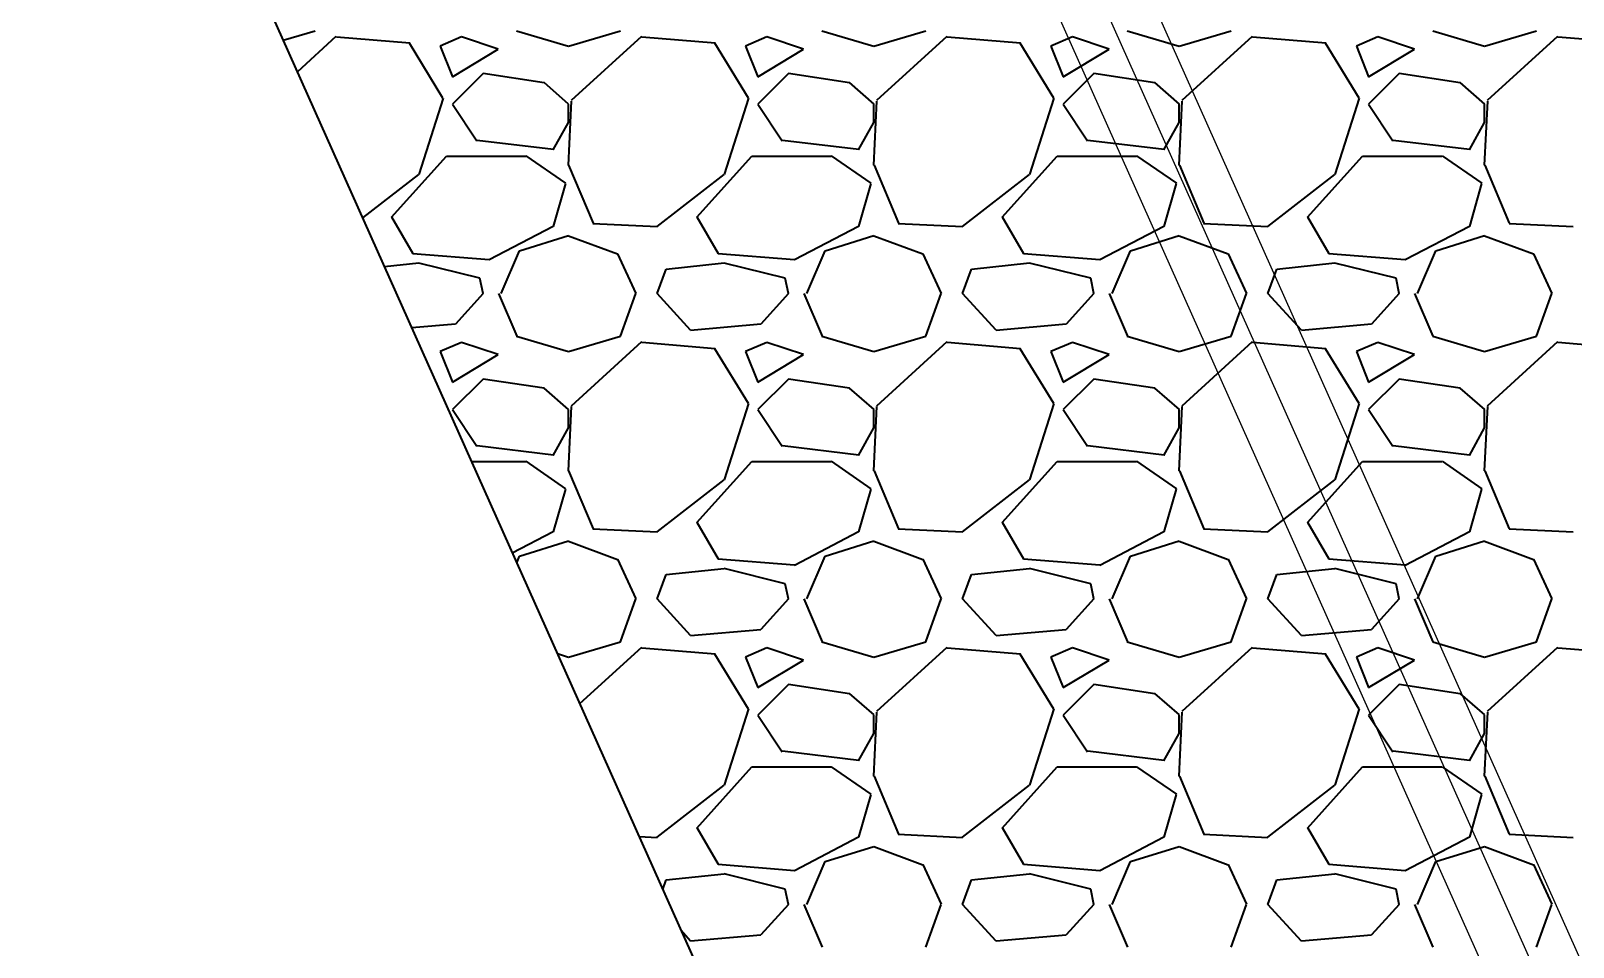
# Model space of a CAD drawing. Extents: x 2799052 to 2815686, y 1319509 to 1336143.
# Drawn here: x 2807718.48 to 2807728.58, y 1327341.72 to 1327347.72 of the extents above; entities that cross this region are included whole.
import ezdxf

# ---------------------------------------------------------------- set-up
doc = ezdxf.new("R2010")
doc.units = 0
doc.header["$LTSCALE"] = 0.5
doc.header["$MEASUREMENT"] = 0
doc.layers.add('C-Road-Asph-Hach-Bdry', color=64, linetype='Continuous', lineweight=25, plot=False)
for name, color, linetype, lineweight in [('C-RRAP', 160, 'Continuous', 40), ('C-SSWR', 1, 'Continuous', 25), ('C-Sswr-Pipe', 125, 'Continuous', 25)]:
    doc.layers.add(name, color=color, linetype=linetype, lineweight=lineweight)

msp = doc.modelspace()

# ---------------------------------------------------------------- linework, layer by layer
at = {"layer": 'C-Road-Asph-Hach-Bdry'}
msp.add_circle((2807368.688, 1327825.522), 8317.007, dxfattribs=at)
at = {"layer": 'C-RRAP'}
msp.add_line((2807698.453, 1327396.171), (2807736.771, 1327310.424), dxfattribs=at)
at = {"layer": 'C-RRAP', "linetype": 'Continuous'}
for p, q in [((2807720.132, 1327347.659), (2807720.34, 1327347.72)), ((2807721.66, 1327347.72), (2807722, 1327347.62)), ((2807722, 1327347.62), (2807722.34, 1327347.72)), ((2807723.66, 1327347.72), (2807724, 1327347.62)), ((2807724, 1327347.62), (2807724.34, 1327347.72)), ((2807725.66, 1327347.72), (2807726, 1327347.62)), ((2807726, 1327347.62), (2807726.34, 1327347.72)), ((2807727.66, 1327347.72), (2807728, 1327347.62)), ((2807728, 1327347.62), (2807728.34, 1327347.72)), ((2807720.477, 1327347.683), (2807720.224, 1327347.452)), ((2807720.96, 1327347.639), (2807720.48, 1327347.679)), ((2807721.178, 1327347.279), (2807720.958, 1327347.639)), ((2807721.3, 1327347.68), (2807721.16, 1327347.62)), ((2807721.16, 1327347.62), (2807721.24, 1327347.42)), ((2807721.54, 1327347.6), (2807721.3, 1327347.68)), ((2807722.477, 1327347.683), (2807722.017, 1327347.263)), ((2807722.96, 1327347.639), (2807722.48, 1327347.679)), ((2807723.178, 1327347.279), (2807722.958, 1327347.639)), ((2807723.3, 1327347.68), (2807723.16, 1327347.62)), ((2807723.16, 1327347.62), (2807723.24, 1327347.42)), ((2807723.54, 1327347.6), (2807723.3, 1327347.68)), ((2807724.477, 1327347.683), (2807724.017, 1327347.263)), ((2807724.96, 1327347.639), (2807724.48, 1327347.679)), ((2807725.178, 1327347.279), (2807724.958, 1327347.639)), ((2807725.3, 1327347.68), (2807725.16, 1327347.62)), ((2807725.16, 1327347.62), (2807725.24, 1327347.42)), ((2807725.54, 1327347.6), (2807725.3, 1327347.68)), ((2807725.3, 1327347.68), (2807725.3, 1327347.68)), ((2807726.477, 1327347.683), (2807726.017, 1327347.263)), ((2807726.96, 1327347.639), (2807726.48, 1327347.679)), ((2807727.178, 1327347.279), (2807726.958, 1327347.639)), ((2807727.3, 1327347.68), (2807727.16, 1327347.62)), ((2807727.16, 1327347.62), (2807727.24, 1327347.42)), ((2807727.54, 1327347.6), (2807727.3, 1327347.68)), ((2807728.477, 1327347.683), (2807728.017, 1327347.263)), ((2807728.96, 1327347.639), (2807728.48, 1327347.679)), ((2807721.24, 1327347.42), (2807721.54, 1327347.6)), ((2807723.24, 1327347.42), (2807723.54, 1327347.6)), ((2807725.24, 1327347.42), (2807725.54, 1327347.6)), ((2807727.24, 1327347.42), (2807727.54, 1327347.6)), ((2807721.44, 1327347.44), (2807721.24, 1327347.24)), ((2807721.84, 1327347.38), (2807721.44, 1327347.44)), ((2807723.44, 1327347.44), (2807723.24, 1327347.24)), ((2807723.84, 1327347.38), (2807723.44, 1327347.44)), ((2807725.44, 1327347.44), (2807725.24, 1327347.24)), ((2807725.84, 1327347.38), (2807725.44, 1327347.44)), ((2807727.44, 1327347.44), (2807727.24, 1327347.24)), ((2807727.24, 1327347.42), (2807727.24, 1327347.42)), ((2807727.84, 1327347.38), (2807727.44, 1327347.44)), ((2807722.001, 1327347.241), (2807721.841, 1327347.381)), ((2807724.001, 1327347.241), (2807723.841, 1327347.381)), ((2807726.001, 1327347.241), (2807725.841, 1327347.381)), ((2807728.001, 1327347.241), (2807727.841, 1327347.381)), ((2807721.021, 1327346.78), (2807721.181, 1327347.28)), ((2807721.24, 1327347.24), (2807721.4, 1327347)), ((2807722.018, 1327347.26), (2807721.998, 1327346.84)), ((2807722, 1327347.12), (2807722, 1327347.24)), ((2807723.021, 1327346.78), (2807723.181, 1327347.28)), ((2807723.24, 1327347.24), (2807723.4, 1327347)), ((2807724.018, 1327347.26), (2807723.998, 1327346.84)), ((2807724, 1327347.12), (2807724, 1327347.24)), ((2807725.021, 1327346.78), (2807725.181, 1327347.28)), ((2807725.24, 1327347.24), (2807725.4, 1327347)), ((2807726.018, 1327347.26), (2807725.998, 1327346.84)), ((2807726, 1327347.12), (2807726, 1327347.24)), ((2807727.021, 1327346.78), (2807727.181, 1327347.28)), ((2807727.24, 1327347.24), (2807727.4, 1327347)), ((2807728.018, 1327347.26), (2807727.998, 1327346.84)), ((2807728, 1327347.12), (2807728, 1327347.24)), ((2807721.9, 1327346.94), (2807722, 1327347.12)), ((2807723.9, 1327346.94), (2807724, 1327347.12)), ((2807725.9, 1327346.94), (2807726, 1327347.12)), ((2807727.9, 1327346.94), (2807728, 1327347.12)), ((2807721.401, 1327347.005), (2807721.901, 1327346.945)), ((2807723.401, 1327347.005), (2807723.901, 1327346.945)), ((2807725.401, 1327347.005), (2807725.901, 1327346.945)), ((2807727.401, 1327347.005), (2807727.901, 1327346.945)), ((2807720.84, 1327346.5), (2807721.2, 1327346.9)), ((2807721.2, 1327346.9), (2807721.72, 1327346.9)), ((2807721.721, 1327346.902), (2807721.981, 1327346.722)), ((2807722.001, 1327346.84), (2807722.161, 1327346.46)), ((2807722.84, 1327346.5), (2807723.2, 1327346.9)), ((2807723.2, 1327346.9), (2807723.72, 1327346.9)), ((2807723.721, 1327346.902), (2807723.981, 1327346.722)), ((2807724.001, 1327346.84), (2807724.161, 1327346.46)), ((2807724.84, 1327346.5), (2807725.2, 1327346.9)), ((2807725.2, 1327346.9), (2807725.72, 1327346.9)), ((2807725.721, 1327346.902), (2807725.981, 1327346.722)), ((2807726.001, 1327346.84), (2807726.161, 1327346.46)), ((2807726.84, 1327346.5), (2807727.2, 1327346.9)), ((2807727.2, 1327346.9), (2807727.72, 1327346.9)), ((2807727.721, 1327346.902), (2807727.981, 1327346.722)), ((2807728.001, 1327346.84), (2807728.161, 1327346.46)), ((2807720.652, 1327346.495), (2807721.02, 1327346.78)), ((2807721.98, 1327346.72), (2807721.9, 1327346.44)), ((2807722.58, 1327346.44), (2807723.02, 1327346.78)), ((2807723.98, 1327346.72), (2807723.9, 1327346.44)), ((2807724.58, 1327346.44), (2807725.02, 1327346.78)), ((2807725.98, 1327346.72), (2807725.9, 1327346.44)), ((2807726.58, 1327346.44), (2807727.02, 1327346.78)), ((2807727.98, 1327346.72), (2807727.9, 1327346.44)), ((2807720.982, 1327346.261), (2807720.842, 1327346.501)), ((2807721.9, 1327346.44), (2807721.48, 1327346.22)), ((2807722.16, 1327346.459), (2807722.58, 1327346.439)), ((2807722.982, 1327346.261), (2807722.842, 1327346.501)), ((2807723.9, 1327346.44), (2807723.48, 1327346.22)), ((2807724.16, 1327346.459), (2807724.58, 1327346.439)), ((2807724.982, 1327346.261), (2807724.842, 1327346.501)), ((2807725.9, 1327346.44), (2807725.48, 1327346.22)), ((2807726.16, 1327346.459), (2807726.58, 1327346.439)), ((2807726.982, 1327346.261), (2807726.842, 1327346.501)), ((2807727.9, 1327346.44), (2807727.48, 1327346.22)), ((2807728.16, 1327346.459), (2807728.58, 1327346.439)), ((2807721.68, 1327346.28), (2807722, 1327346.38)), ((2807722, 1327346.379), (2807722.32, 1327346.259)), ((2807723.68, 1327346.28), (2807724, 1327346.38)), ((2807724, 1327346.379), (2807724.32, 1327346.259)), ((2807725.68, 1327346.28), (2807726, 1327346.38)), ((2807726, 1327346.379), (2807726.32, 1327346.259)), ((2807727.68, 1327346.28), (2807728, 1327346.38)), ((2807728, 1327346.379), (2807728.32, 1327346.259)), ((2807721.48, 1327346.221), (2807720.98, 1327346.261)), ((2807721.56, 1327346), (2807721.68, 1327346.28)), ((2807722.321, 1327346.261), (2807722.441, 1327346.001)), ((2807723.48, 1327346.221), (2807722.98, 1327346.261)), ((2807723.56, 1327346), (2807723.68, 1327346.28)), ((2807724.321, 1327346.261), (2807724.441, 1327346.001)), ((2807725.48, 1327346.221), (2807724.98, 1327346.261)), ((2807725.56, 1327346), (2807725.68, 1327346.28)), ((2807726.321, 1327346.261), (2807726.441, 1327346.001)), ((2807727.48, 1327346.221), (2807726.98, 1327346.261)), ((2807727.56, 1327346), (2807727.68, 1327346.28)), ((2807728.321, 1327346.261), (2807728.441, 1327346.001)), ((2807721.02, 1327346.198), (2807720.795, 1327346.175)), ((2807721.42, 1327346.1), (2807721.02, 1327346.2)), ((2807722.58, 1327346), (2807722.64, 1327346.16)), ((2807723.02, 1327346.198), (2807722.64, 1327346.158)), ((2807723.42, 1327346.1), (2807723.02, 1327346.2)), ((2807724.58, 1327346), (2807724.64, 1327346.16)), ((2807725.02, 1327346.198), (2807724.64, 1327346.158)), ((2807725.42, 1327346.1), (2807725.02, 1327346.2)), ((2807726.58, 1327346), (2807726.64, 1327346.16)), ((2807727.02, 1327346.198), (2807726.64, 1327346.158)), ((2807727.42, 1327346.1), (2807727.02, 1327346.2)), ((2807721.44, 1327346), (2807721.26, 1327345.8)), ((2807721.44, 1327346), (2807721.42, 1327346.1)), ((2807721.541, 1327346), (2807721.661, 1327345.72)), ((2807722.34, 1327345.72), (2807722.44, 1327346)), ((2807722.8, 1327345.76), (2807722.58, 1327346)), ((2807723.44, 1327346), (2807723.26, 1327345.8)), ((2807723.44, 1327346), (2807723.42, 1327346.1)), ((2807723.541, 1327346), (2807723.661, 1327345.72)), ((2807724.34, 1327345.72), (2807724.44, 1327346)), ((2807724.8, 1327345.76), (2807724.58, 1327346)), ((2807725.44, 1327346), (2807725.26, 1327345.8)), ((2807725.44, 1327346), (2807725.42, 1327346.1)), ((2807725.541, 1327346), (2807725.661, 1327345.72)), ((2807726.34, 1327345.72), (2807726.44, 1327346)), ((2807726.8, 1327345.76), (2807726.58, 1327346)), ((2807727.44, 1327346), (2807727.26, 1327345.8)), ((2807727.44, 1327346), (2807727.42, 1327346.1)), ((2807727.541, 1327346), (2807727.661, 1327345.72)), ((2807728.34, 1327345.72), (2807728.44, 1327346)), ((2807721.26, 1327345.799), (2807720.974, 1327345.775)), ((2807723.26, 1327345.799), (2807722.8, 1327345.759)), ((2807725.26, 1327345.799), (2807724.8, 1327345.759)), ((2807725.26, 1327345.799), (2807725.26, 1327345.799)), ((2807727.26, 1327345.799), (2807726.8, 1327345.759)), ((2807721.66, 1327345.72), (2807722, 1327345.62)), ((2807722, 1327345.62), (2807722.34, 1327345.72)), ((2807723.66, 1327345.72), (2807724, 1327345.62)), ((2807724, 1327345.62), (2807724.34, 1327345.72)), ((2807725.66, 1327345.72), (2807726, 1327345.62)), ((2807726, 1327345.62), (2807726.34, 1327345.72)), ((2807727.66, 1327345.72), (2807728, 1327345.62)), ((2807728, 1327345.62), (2807728.34, 1327345.72)), ((2807721.3, 1327345.68), (2807721.16, 1327345.62)), ((2807721.16, 1327345.62), (2807721.24, 1327345.42)), ((2807721.24, 1327345.42), (2807721.54, 1327345.6)), ((2807721.54, 1327345.6), (2807721.3, 1327345.68)), ((2807722.477, 1327345.683), (2807722.017, 1327345.263)), ((2807722.96, 1327345.639), (2807722.48, 1327345.679)), ((2807723.178, 1327345.279), (2807722.958, 1327345.639)), ((2807723.3, 1327345.68), (2807723.16, 1327345.62)), ((2807723.16, 1327345.62), (2807723.24, 1327345.42)), ((2807723.24, 1327345.42), (2807723.54, 1327345.6)), ((2807723.54, 1327345.6), (2807723.3, 1327345.68)), ((2807724.477, 1327345.683), (2807724.017, 1327345.263)), ((2807724.96, 1327345.639), (2807724.48, 1327345.679)), ((2807725.178, 1327345.279), (2807724.958, 1327345.639)), ((2807725.3, 1327345.68), (2807725.16, 1327345.62)), ((2807725.16, 1327345.62), (2807725.24, 1327345.42)), ((2807725.24, 1327345.42), (2807725.54, 1327345.6)), ((2807725.54, 1327345.6), (2807725.3, 1327345.68)), ((2807726.477, 1327345.683), (2807726.017, 1327345.263)), ((2807726.96, 1327345.639), (2807726.48, 1327345.679)), ((2807727.178, 1327345.279), (2807726.958, 1327345.639)), ((2807727.3, 1327345.68), (2807727.16, 1327345.62)), ((2807727.16, 1327345.62), (2807727.24, 1327345.42)), ((2807727.24, 1327345.42), (2807727.54, 1327345.6)), ((2807727.54, 1327345.6), (2807727.3, 1327345.68)), ((2807728.477, 1327345.683), (2807728.017, 1327345.263)), ((2807728.96, 1327345.639), (2807728.48, 1327345.679)), ((2807721.44, 1327345.44), (2807721.24, 1327345.24)), ((2807721.84, 1327345.38), (2807721.44, 1327345.44)), ((2807723.44, 1327345.44), (2807723.24, 1327345.24)), ((2807723.84, 1327345.38), (2807723.44, 1327345.44)), ((2807725.44, 1327345.44), (2807725.24, 1327345.24)), ((2807725.84, 1327345.38), (2807725.44, 1327345.44)), ((2807727.44, 1327345.44), (2807727.24, 1327345.24)), ((2807727.84, 1327345.38), (2807727.44, 1327345.44)), ((2807722.001, 1327345.241), (2807721.841, 1327345.381)), ((2807724.001, 1327345.241), (2807723.841, 1327345.381)), ((2807726.001, 1327345.241), (2807725.841, 1327345.381)), ((2807728.001, 1327345.241), (2807727.841, 1327345.381)), ((2807721.24, 1327345.24), (2807721.4, 1327345)), ((2807722.018, 1327345.26), (2807721.998, 1327344.84)), ((2807722, 1327345.12), (2807722, 1327345.24)), ((2807723.021, 1327344.78), (2807723.181, 1327345.28)), ((2807723.24, 1327345.24), (2807723.4, 1327345)), ((2807724.018, 1327345.26), (2807723.998, 1327344.84)), ((2807724, 1327345.12), (2807724, 1327345.24)), ((2807725.021, 1327344.78), (2807725.181, 1327345.28)), ((2807725.24, 1327345.24), (2807725.4, 1327345)), ((2807726.018, 1327345.26), (2807725.998, 1327344.84)), ((2807726, 1327345.12), (2807726, 1327345.24)), ((2807727.021, 1327344.78), (2807727.181, 1327345.28)), ((2807727.24, 1327345.24), (2807727.4, 1327345)), ((2807728.018, 1327345.26), (2807727.998, 1327344.84)), ((2807728, 1327345.12), (2807728, 1327345.24)), ((2807721.9, 1327344.94), (2807722, 1327345.12)), ((2807723.9, 1327344.94), (2807724, 1327345.12)), ((2807725.9, 1327344.94), (2807726, 1327345.12)), ((2807727.9, 1327344.94), (2807728, 1327345.12)), ((2807721.401, 1327345.005), (2807721.901, 1327344.945)), ((2807723.401, 1327345.005), (2807723.901, 1327344.945)), ((2807725.401, 1327345.005), (2807725.901, 1327344.945)), ((2807727.401, 1327345.005), (2807727.901, 1327344.945)), ((2807721.364, 1327344.9), (2807721.72, 1327344.9)), ((2807721.721, 1327344.902), (2807721.981, 1327344.722)), ((2807722.84, 1327344.5), (2807723.2, 1327344.9)), ((2807723.2, 1327344.9), (2807723.72, 1327344.9)), ((2807723.721, 1327344.902), (2807723.981, 1327344.722)), ((2807724.84, 1327344.5), (2807725.2, 1327344.9)), ((2807725.2, 1327344.9), (2807725.72, 1327344.9)), ((2807725.721, 1327344.902), (2807725.981, 1327344.722)), ((2807726.84, 1327344.5), (2807727.2, 1327344.9)), ((2807727.2, 1327344.9), (2807727.72, 1327344.9)), ((2807727.721, 1327344.902), (2807727.981, 1327344.722)), ((2807722.001, 1327344.84), (2807722.161, 1327344.46)), ((2807724.001, 1327344.84), (2807724.161, 1327344.46)), ((2807726.001, 1327344.84), (2807726.161, 1327344.46)), ((2807728.001, 1327344.84), (2807728.161, 1327344.46)), ((2807721.98, 1327344.72), (2807721.9, 1327344.44)), ((2807722.58, 1327344.44), (2807723.02, 1327344.78)), ((2807723.98, 1327344.72), (2807723.9, 1327344.44)), ((2807724.58, 1327344.44), (2807725.02, 1327344.78)), ((2807725.98, 1327344.72), (2807725.9, 1327344.44)), ((2807726.58, 1327344.44), (2807727.02, 1327344.78)), ((2807727.98, 1327344.72), (2807727.9, 1327344.44)), ((2807722.982, 1327344.261), (2807722.842, 1327344.501)), ((2807724.982, 1327344.261), (2807724.842, 1327344.501)), ((2807726.982, 1327344.261), (2807726.842, 1327344.501)), ((2807721.9, 1327344.44), (2807721.632, 1327344.3)), ((2807722.16, 1327344.459), (2807722.58, 1327344.439)), ((2807723.9, 1327344.44), (2807723.48, 1327344.22)), ((2807724.16, 1327344.459), (2807724.58, 1327344.439)), ((2807725.9, 1327344.44), (2807725.48, 1327344.22)), ((2807726.16, 1327344.459), (2807726.58, 1327344.439)), ((2807727.9, 1327344.44), (2807727.48, 1327344.22)), ((2807728.16, 1327344.459), (2807728.58, 1327344.439)), ((2807721.68, 1327344.28), (2807722, 1327344.38)), ((2807722, 1327344.379), (2807722.32, 1327344.259)), ((2807723.68, 1327344.28), (2807724, 1327344.38)), ((2807724, 1327344.379), (2807724.32, 1327344.259)), ((2807725.68, 1327344.28), (2807726, 1327344.38)), ((2807726, 1327344.379), (2807726.32, 1327344.259)), ((2807727.68, 1327344.28), (2807728, 1327344.38)), ((2807728, 1327344.379), (2807728.32, 1327344.259)), ((2807721.661, 1327344.236), (2807721.68, 1327344.28)), ((2807722.321, 1327344.261), (2807722.441, 1327344.001)), ((2807723.02, 1327344.198), (2807722.64, 1327344.158)), ((2807723.48, 1327344.221), (2807722.98, 1327344.261)), ((2807723.42, 1327344.1), (2807723.02, 1327344.2)), ((2807723.56, 1327344), (2807723.68, 1327344.28)), ((2807724.321, 1327344.261), (2807724.441, 1327344.001)), ((2807725.02, 1327344.198), (2807724.64, 1327344.158)), ((2807725.48, 1327344.221), (2807724.98, 1327344.261)), ((2807725.42, 1327344.1), (2807725.02, 1327344.2)), ((2807725.56, 1327344), (2807725.68, 1327344.28)), ((2807725.68, 1327344.28), (2807725.68, 1327344.28)), ((2807726.321, 1327344.261), (2807726.441, 1327344.001)), ((2807727.02, 1327344.198), (2807726.64, 1327344.158)), ((2807727.48, 1327344.221), (2807726.98, 1327344.261)), ((2807727.42, 1327344.1), (2807727.02, 1327344.2)), ((2807727.56, 1327344), (2807727.68, 1327344.28)), ((2807728.321, 1327344.261), (2807728.441, 1327344.001)), ((2807722.58, 1327344), (2807722.64, 1327344.16)), ((2807723.44, 1327344), (2807723.42, 1327344.1)), ((2807724.58, 1327344), (2807724.64, 1327344.16)), ((2807725.44, 1327344), (2807725.42, 1327344.1)), ((2807726.58, 1327344), (2807726.64, 1327344.16)), ((2807727.44, 1327344), (2807727.42, 1327344.1)), ((2807722.34, 1327343.72), (2807722.44, 1327344)), ((2807722.8, 1327343.76), (2807722.58, 1327344)), ((2807723.44, 1327344), (2807723.26, 1327343.8)), ((2807723.541, 1327344), (2807723.661, 1327343.72)), ((2807724.34, 1327343.72), (2807724.44, 1327344)), ((2807724.8, 1327343.76), (2807724.58, 1327344)), ((2807725.44, 1327344), (2807725.26, 1327343.8)), ((2807725.541, 1327344), (2807725.661, 1327343.72)), ((2807726.34, 1327343.72), (2807726.44, 1327344)), ((2807726.8, 1327343.76), (2807726.58, 1327344)), ((2807727.44, 1327344), (2807727.26, 1327343.8)), ((2807727.541, 1327344), (2807727.661, 1327343.72)), ((2807728.34, 1327343.72), (2807728.44, 1327344)), ((2807723.26, 1327343.799), (2807722.8, 1327343.759)), ((2807725.26, 1327343.799), (2807724.8, 1327343.759)), ((2807727.26, 1327343.799), (2807726.8, 1327343.759)), ((2807722, 1327343.62), (2807722.34, 1327343.72)), ((2807722.477, 1327343.683), (2807722.073, 1327343.314)), ((2807722.96, 1327343.639), (2807722.48, 1327343.679)), ((2807723.3, 1327343.68), (2807723.16, 1327343.62)), ((2807723.54, 1327343.6), (2807723.3, 1327343.68)), ((2807723.66, 1327343.72), (2807724, 1327343.62)), ((2807724, 1327343.62), (2807724.34, 1327343.72)), ((2807724.477, 1327343.683), (2807724.017, 1327343.263)), ((2807724.96, 1327343.639), (2807724.48, 1327343.679)), ((2807725.3, 1327343.68), (2807725.16, 1327343.62)), ((2807725.54, 1327343.6), (2807725.3, 1327343.68)), ((2807725.66, 1327343.72), (2807726, 1327343.62)), ((2807726, 1327343.62), (2807726.34, 1327343.72)), ((2807726.477, 1327343.683), (2807726.017, 1327343.263)), ((2807726.477, 1327343.683), (2807726.477, 1327343.683)), ((2807726.96, 1327343.639), (2807726.48, 1327343.679)), ((2807727.3, 1327343.68), (2807727.16, 1327343.62)), ((2807727.54, 1327343.6), (2807727.3, 1327343.68)), ((2807727.66, 1327343.72), (2807728, 1327343.62)), ((2807728, 1327343.62), (2807728.34, 1327343.72)), ((2807728.477, 1327343.683), (2807728.017, 1327343.263)), ((2807728.96, 1327343.639), (2807728.48, 1327343.679)), ((2807721.927, 1327343.642), (2807722, 1327343.62)), ((2807723.178, 1327343.279), (2807722.958, 1327343.639)), ((2807723.16, 1327343.62), (2807723.24, 1327343.42)), ((2807723.24, 1327343.42), (2807723.54, 1327343.6)), ((2807725.178, 1327343.279), (2807724.958, 1327343.639)), ((2807725.16, 1327343.62), (2807725.24, 1327343.42)), ((2807725.24, 1327343.42), (2807725.54, 1327343.6)), ((2807726, 1327343.62), (2807726, 1327343.62)), ((2807727.178, 1327343.279), (2807726.958, 1327343.639)), ((2807727.16, 1327343.62), (2807727.24, 1327343.42)), ((2807727.24, 1327343.42), (2807727.54, 1327343.6)), ((2807723.44, 1327343.44), (2807723.24, 1327343.24)), ((2807723.84, 1327343.38), (2807723.44, 1327343.44)), ((2807724.001, 1327343.241), (2807723.841, 1327343.381)), ((2807725.44, 1327343.44), (2807725.24, 1327343.24)), ((2807725.84, 1327343.38), (2807725.44, 1327343.44)), ((2807726.001, 1327343.241), (2807725.841, 1327343.381)), ((2807727.44, 1327343.44), (2807727.24, 1327343.24)), ((2807727.84, 1327343.38), (2807727.44, 1327343.44)), ((2807727.84, 1327343.38), (2807727.84, 1327343.38)), ((2807728.001, 1327343.241), (2807727.841, 1327343.381)), ((2807723.021, 1327342.78), (2807723.181, 1327343.28)), ((2807725.021, 1327342.78), (2807725.181, 1327343.28)), ((2807727.021, 1327342.78), (2807727.181, 1327343.28)), ((2807723.24, 1327343.24), (2807723.4, 1327343)), ((2807724.018, 1327343.26), (2807723.998, 1327342.84)), ((2807724, 1327343.12), (2807724, 1327343.24)), ((2807725.24, 1327343.24), (2807725.4, 1327343)), ((2807725.24, 1327343.24), (2807725.24, 1327343.24)), ((2807726.018, 1327343.26), (2807725.998, 1327342.84)), ((2807726, 1327343.12), (2807726, 1327343.24)), ((2807727.24, 1327343.24), (2807727.4, 1327343)), ((2807728.018, 1327343.26), (2807727.998, 1327342.84)), ((2807728, 1327343.12), (2807728, 1327343.24)), ((2807723.9, 1327342.94), (2807724, 1327343.12)), ((2807725.9, 1327342.94), (2807726, 1327343.12)), ((2807727.9, 1327342.94), (2807728, 1327343.12)), ((2807723.401, 1327343.005), (2807723.901, 1327342.945)), ((2807725.401, 1327343.005), (2807725.901, 1327342.945)), ((2807727.401, 1327343.005), (2807727.901, 1327342.945)), ((2807722.84, 1327342.5), (2807723.2, 1327342.9)), ((2807723.2, 1327342.9), (2807723.72, 1327342.9)), ((2807723.721, 1327342.902), (2807723.981, 1327342.722)), ((2807724.84, 1327342.5), (2807725.2, 1327342.9)), ((2807725.2, 1327342.9), (2807725.72, 1327342.9)), ((2807725.721, 1327342.902), (2807725.981, 1327342.722)), ((2807726.84, 1327342.5), (2807727.2, 1327342.9)), ((2807727.2, 1327342.9), (2807727.72, 1327342.9)), ((2807727.721, 1327342.902), (2807727.981, 1327342.722)), ((2807722.58, 1327342.44), (2807723.02, 1327342.78)), ((2807724.001, 1327342.84), (2807724.161, 1327342.46)), ((2807724.58, 1327342.44), (2807725.02, 1327342.78)), ((2807726.001, 1327342.84), (2807726.161, 1327342.46)), ((2807726.58, 1327342.44), (2807727.02, 1327342.78)), ((2807728.001, 1327342.84), (2807728.161, 1327342.46)), ((2807723.98, 1327342.72), (2807723.9, 1327342.44)), ((2807725.98, 1327342.72), (2807725.9, 1327342.44)), ((2807727.98, 1327342.72), (2807727.9, 1327342.44)), ((2807722.982, 1327342.261), (2807722.842, 1327342.501)), ((2807724.982, 1327342.261), (2807724.842, 1327342.501)), ((2807726.982, 1327342.261), (2807726.842, 1327342.501)), ((2807722.462, 1327342.445), (2807722.58, 1327342.439)), ((2807723.9, 1327342.44), (2807723.48, 1327342.22)), ((2807723.68, 1327342.28), (2807724, 1327342.38)), ((2807724, 1327342.379), (2807724.32, 1327342.259)), ((2807724.16, 1327342.459), (2807724.58, 1327342.439)), ((2807725.9, 1327342.44), (2807725.48, 1327342.22)), ((2807725.68, 1327342.28), (2807726, 1327342.38)), ((2807726, 1327342.379), (2807726.32, 1327342.259)), ((2807726.16, 1327342.459), (2807726.58, 1327342.439)), ((2807727.9, 1327342.44), (2807727.48, 1327342.22)), ((2807727.68, 1327342.28), (2807728, 1327342.38)), ((2807728, 1327342.379), (2807728.32, 1327342.259)), ((2807728.16, 1327342.459), (2807728.58, 1327342.439)), ((2807723.56, 1327342), (2807723.68, 1327342.28)), ((2807725.56, 1327342), (2807725.68, 1327342.28)), ((2807727.56, 1327342), (2807727.68, 1327342.28)), ((2807723.02, 1327342.198), (2807722.64, 1327342.158)), ((2807723.48, 1327342.221), (2807722.98, 1327342.261)), ((2807722.982, 1327342.261), (2807722.982, 1327342.261)), ((2807723.42, 1327342.1), (2807723.02, 1327342.2)), ((2807724.321, 1327342.261), (2807724.441, 1327342.001)), ((2807725.02, 1327342.198), (2807724.64, 1327342.158)), ((2807725.48, 1327342.221), (2807724.98, 1327342.261)), ((2807725.42, 1327342.1), (2807725.02, 1327342.2)), ((2807726.321, 1327342.261), (2807726.441, 1327342.001)), ((2807727.02, 1327342.198), (2807726.64, 1327342.158)), ((2807727.48, 1327342.221), (2807726.98, 1327342.261)), ((2807727.42, 1327342.1), (2807727.02, 1327342.2)), ((2807728.321, 1327342.261), (2807728.441, 1327342.001)), ((2807722.617, 1327342.098), (2807722.64, 1327342.16)), ((2807723.44, 1327342), (2807723.42, 1327342.1)), ((2807724.58, 1327342), (2807724.64, 1327342.16)), ((2807725.44, 1327342), (2807725.42, 1327342.1)), ((2807726.58, 1327342), (2807726.64, 1327342.16)), ((2807727.44, 1327342), (2807727.42, 1327342.1)), ((2807723.44, 1327342), (2807723.26, 1327341.8)), ((2807723.541, 1327342), (2807723.661, 1327341.72)), ((2807724.34, 1327341.72), (2807724.44, 1327342)), ((2807724.8, 1327341.76), (2807724.58, 1327342)), ((2807725.44, 1327342), (2807725.26, 1327341.8)), ((2807725.541, 1327342), (2807725.661, 1327341.72)), ((2807726.34, 1327341.72), (2807726.44, 1327342)), ((2807726.8, 1327341.76), (2807726.58, 1327342)), ((2807727.44, 1327342), (2807727.26, 1327341.8)), ((2807727.541, 1327342), (2807727.661, 1327341.72)), ((2807728.34, 1327341.72), (2807728.44, 1327342)), ((2807722.8, 1327341.76), (2807722.737, 1327341.829)), ((2807723.26, 1327341.799), (2807722.8, 1327341.759)), ((2807725.26, 1327341.799), (2807724.8, 1327341.759)), ((2807727.26, 1327341.799), (2807726.8, 1327341.759))]:
    msp.add_line(p, q, dxfattribs=at)
at = {"layer": 'C-SSWR'}
for p, q in [((2807646.56, 1327525.285), (2807760.782, 1327269.684)), ((2807646.012, 1327525.041), (2807760.234, 1327269.439))]:
    msp.add_line(p, q, dxfattribs=at)
at = {"layer": 'C-Sswr-Pipe'}
msp.add_line((2807646.286, 1327525.163), (2807760.508, 1327269.561), dxfattribs=at)

doc.saveas('drawing.dxf')
